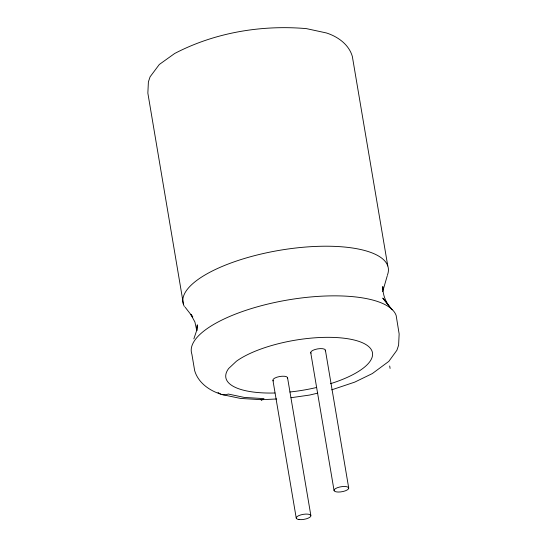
<?xml version="1.0" encoding="UTF-8"?>
<svg xmlns="http://www.w3.org/2000/svg" width="547" height="547" viewBox="0 0 547 547"><rect width="100%" height="100%" fill="white"/><g stroke="black" fill="none" stroke-linecap="round" stroke-linejoin="round"><path stroke-width="0.82" d="M197.023 330.374L197.296 324.85L196.647 330.579L193.85 338.866M382.627 289.712L382.784 286.56C382.661 293.411 384.842 300.255 388.91 305.773L382.763 298.081L392.274 309.828M382.661 291.64L387.167 276.119M261.316 400.247L264.003 398.626L244.29 397.43L228.311 394.038A14.872 11.699 -72.1 0 1 218.027 392.459M317.766 393.129L309.575 395.064L291.018 397.717M331.687 389.847L354.729 382.127L372.329 373.574L388.801 361.396L396.917 350.237L398.606 345.171L399.146 333.943L396.172 315.578A104.094 35.432 -9.6 0 0 282.389 300.946A104.094 35.432 -9.6 0 0 191.874 354.141L194.67 370.688C198.158 382.613 209.214 390.49 220.639 394.113M276.707 398.968L261.589 399.713L240.612 398.442L222.096 394.592M192.783 316.87L190.739 314.313L194.917 322.019L196.783 330.586M192.626 316.829L185.091 307.134M387.775 265.938L352.33 56.375C348.842 44.451 337.786 36.567 326.361 32.943L306.388 28.622C261.439 24.752 214.821 32.547 174.671 53.49L159.321 64.478L150.083 76.826L148.394 81.893L147.854 93.12L183.477 304.508M389.683 365.998L390.093 368.425M325.397 350.162L348.719 488.033A7.432 2.53 -9.6 0 1 338.046 492.04A7.432 2.53 -9.6 0 1 337.39 487.705A7.432 2.53 -9.6 0 1 348.719 488.033M310.73 352.617L334.053 490.488M287.531 377.615L310.853 515.486M272.939 380.37L296.262 518.241M311.079 353.218A7.432 2.53 -9.6 0 1 317.684 348.883A7.432 2.53 -9.6 0 1 325.246 350.853M273.404 380.951A7.432 2.53 -9.6 0 1 279.408 376.568A7.432 2.53 -9.6 0 1 287.503 378.285M184.36 306.511A104.094 35.432 -9.6 0 1 284.337 249.541A104.094 35.432 -9.6 0 1 387.303 275.373M262.41 399.597A14.872 6.304 -89.8 0 1 260.762 399.57M330.45 383.707A74.358 25.306 -9.6 0 0 353.793 339.926A74.358 25.306 -9.6 0 0 236.461 361.191L228.701 368.466A74.358 25.306 -9.6 0 0 274.97 392.992M316.44 387.515A74.358 25.306 -9.6 0 1 289.889 391.994M298.983 519.547A7.432 2.53 -9.6 0 0 310.819 516.163A7.432 2.53 -9.6 0 0 300.864 514.877A7.432 2.53 -9.6 0 0 298.983 519.547"/></g></svg>
